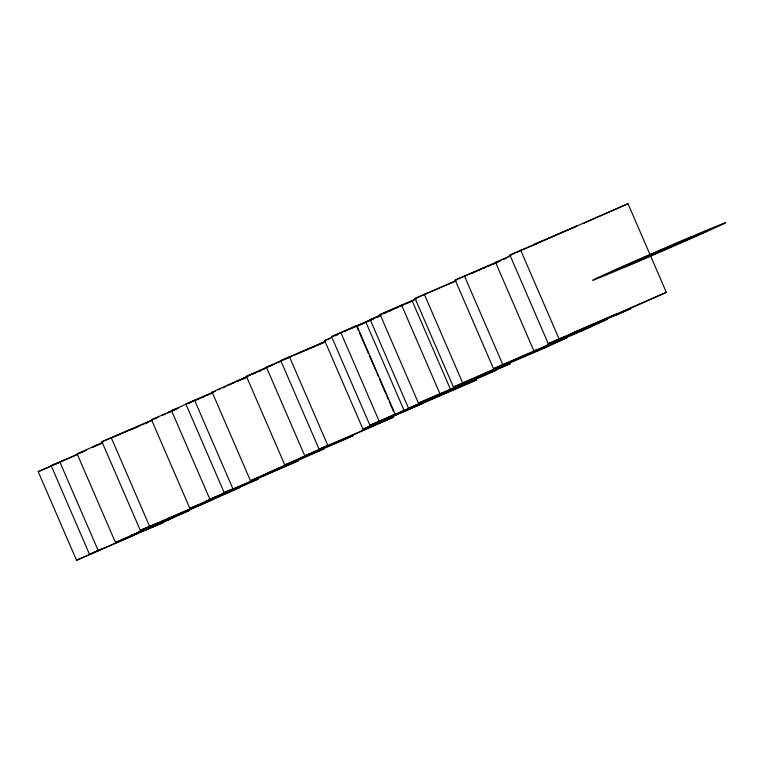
<?xml version="1.0" encoding="UTF-8"?>
<svg xmlns="http://www.w3.org/2000/svg" width="764" height="764" viewBox="0 0 764 764"><rect width="100%" height="100%" fill="white"/><g stroke="black" fill="none" stroke-linecap="round" stroke-linejoin="round"><path stroke-width="1.15" d="M363.015 429.244L386.116 418.596L476.736 379.832L363.015 429.244L324.681 340.648L331.099 337.602M78.358 453.835L51.169 465.725L89.512 554.32L163.725 522.318L115.479 542.516L77.145 453.921L102.758 442.356M266.283 474.224L250.477 480.747L212.134 392.152L244.108 377.817A44.522 0.544 -23.4 0 1 250.649 374.981M115.479 542.516L147.452 528.182A44.522 0.544 -23.4 0 1 166.619 519.931L189.119 510.6L151.931 527.189L162.78 522.261M250.477 480.747L282.451 466.412A44.522 0.544 -23.4 0 1 301.618 458.161L324.108 448.831L277.227 469.564M171.547 410.688L193.855 400.67L185.881 404.08L224.224 492.684L232.189 489.266L209.89 499.284L171.547 410.688L176.494 408.683L151.52 419.789L189.864 508.385L197.589 505.281M266.445 367.264L288.744 357.256L280.78 360.665L319.113 449.261L327.087 445.851L304.779 455.86L266.445 367.264L271.382 365.259L249.102 375.105L246.419 376.365L284.838 465.018L343.953 439.844L353.159 435.633L301.665 457.626L393.393 417.22L319.113 449.261M495.588 262.396L498.329 261.383L455.201 280.111L493.534 368.706L536.662 349.979L533.931 350.991L495.588 262.396L511.078 255.367M533.931 350.991L590.114 326.83L546.461 345.605L557.51 340.658M133.939 535.335L76.543 560.27L38.2 471.674L63.899 460.281L51.169 465.725M408.568 408.339L495.75 370.387L408.568 408.339L370.225 319.744L380.367 315.131M76.543 560.27L102.242 548.877L89.512 554.32M91.881 447.456L102.433 442.719M54.674 464.569L56.565 463.681M283.731 359.691L288.486 357.504M189.864 508.385L214.827 497.278L209.89 499.284M284.752 464.97L309.726 453.854L304.779 455.86M114.438 436.741L115.88 436.072M140.29 530.35L240.087 487.375L184.353 512.205L140.29 530.35L101.946 441.745L152.647 419.78M331.576 336.676L356.836 325.598L395.169 414.193L385.973 418.405L369.919 425.271L331.576 336.676L356.836 325.598M521.048 357.189L567.031 337.698L543.997 348.308L453.434 387.052L415.091 298.457L456.032 280.665M509.922 255.071L627.998 203.73L666.332 292.326L614.275 315.551L630.558 308.694L621.39 312.896L548.256 343.666L509.922 255.071L537.207 243.582M185.881 404.08L215.314 391.235M280.78 360.665L325.521 341.26M344.87 331.337L347.773 330M358.421 330.373L356.53 325.999L381.045 315.236M418.452 403.125L510.323 363.654L418.452 403.125L380.109 314.529L415.645 298.944M411.328 301.312L416.027 299.163M238.034 381.035L241.118 379.632M243.172 378.686L246.256 377.273M576.677 226.173L533.912 244.652L576.686 226.134M242.035 379.527L245.187 378.084M583.18 223.642L594.564 218.437M627.998 203.73L595.634 217.969M369.919 425.271L395.169 414.193M453.434 387.052L513.589 360.436L550.004 345.175L506.351 363.96L517.409 359.013M548.256 343.666L666.332 292.326M224.224 492.684L298.495 460.644L206.777 501.003L258.261 479.057L208.954 500.43M404.07 410.383L394.864 414.594L469.688 382.306L404.07 410.383L365.727 321.787M142.228 531.343L174.794 516.894L166.991 520.418M116.605 435.738L132.239 428.785L101.946 441.745M228.627 384.855L247.116 376.767M57.615 463.204L59.726 462.258M193.588 400.928L188.813 403.086L191.726 401.921M132.277 428.948L135.037 427.716M268.355 366.72L263.332 368.983L264.344 368.611M173.466 410.134L168.443 412.407L169.455 412.035M334.899 335.912L337.774 334.632M60.671 461.838L63.527 460.577M472.047 273.245L475.256 271.841M289.413 357.094L304.464 350.552M269.272 366.309L276.816 363.015M194.524 400.517L212.621 392.667M174.373 409.733L178.69 407.852M135.963 427.305L152.112 420.286M64.472 460.157L70.259 457.636M477.385 270.914L481.645 269.052M482.714 268.594L485.656 267.314M487.623 266.464L490.574 265.194M71.3 457.178L76.534 454.914M561.158 338.834L607.141 319.342L584.107 329.952L493.534 368.706M491.663 264.716L498.195 261.909M370.225 319.744L380.52 315.303M357.724 326.047L362.671 323.917M277.819 362.585L280.808 361.286M38.2 471.674L51.58 465.897M305.466 350.122L314.673 346.178M144.988 423.781L148.14 422.435M455.201 280.111L501.031 260.495M503.209 259.569L506.484 258.165M415.091 298.457L455.468 281.181M380.109 314.529L410.383 301.742M398.359 307.052L383.203 313.794L386.383 312.428M400.546 306.116L403.822 304.712M406.009 303.776L412.57 300.968M388.504 311.521L391.684 310.165M356.53 325.999L374.026 318.512M376.213 317.576L379.498 316.172M348.871 329.532L358.698 325.33M360.875 324.394L372.889 319.257M315.694 345.739L325.388 341.594M287.703 358.029L290.95 356.645M295.286 354.792L324.232 342.415M269.453 366.443L272.605 365.096M257.239 371.934L249.15 375.363M259.311 371.056L265.509 368.41M201.467 397.757L204.685 396.382M206.824 395.466L210.043 394.09M196.061 400.069L199.308 398.674M171.413 411.213L175.615 409.418M162.35 415.358L165.444 414.031M167.517 413.152L170.611 411.834M154.825 418.853L157.012 417.918M80.545 452.899L83.83 451.495M222.534 387.921L225.781 386.546M284.743 359.29L286.615 358.497M231.167 383.977L234.319 382.649M158.253 417.106L151.52 419.789M134.206 428.356L137.262 427.066M96.168 445.746L100.38 443.97M218.237 389.716L220.385 388.819M84.317 451.046L86.456 450.149M330.315 338.385L324.681 340.648M83.247 451.495L77.145 453.921M230.117 384.416L226.87 385.686M92.329 447.332L95.118 446.195M130.377 429.931L133.194 428.785M248.262 375.716L246.419 376.365M212.134 392.152L213.041 391.837M508.117 257.01L508.91 256.742M520.656 250.153L559 338.748M464.397 275.899L502.741 364.495M424.297 294.245L462.631 382.84M412.054 300.596L450.397 389.191M401.568 305.075L439.902 393.67M359.366 332.56L368.363 353.34M369.308 355.527L375.936 370.846M376.881 373.033L378.304 376.308M379.25 378.505L385.877 393.813M386.823 396L388.246 399.286M389.191 401.472L393.45 411.309M340.782 332.464L379.116 421.059M289.432 356.702L327.766 445.297M194.533 400.126L232.877 488.721M111.181 437.524L149.515 526.119M59.764 461.79L98.107 550.386M252.798 374.064A44.522 0.544 -23.4 0 1 255.997 372.689M258.098 371.781A44.522 0.544 -23.4 0 1 261.24 370.435M423.504 403.058L379.46 422.005L423.504 403.058M169.703 517.963L168.128 518.708L212.134 499.78L169.703 517.963M131.971 535.22L130.214 536.051L154.739 525.288L131.971 535.22M266.961 473.451L265.213 474.282L289.737 463.519L266.961 473.451M621.371 267.352L611.448 271.888L645.542 257.42L625.706 266.502L642.753 259.273L706.604 231.196L672.511 245.655L692.346 236.573L675.3 243.811L621.371 267.352M616.099 314.271L572.246 333.247L616.099 314.271M625.439 266.903A72.761 0.888 -23.4 0 0 725.8 222.649A72.761 0.888 -23.4 0 0 625.84 265.06A72.761 0.888 -23.4 0 0 625.439 266.903"/></g></svg>
